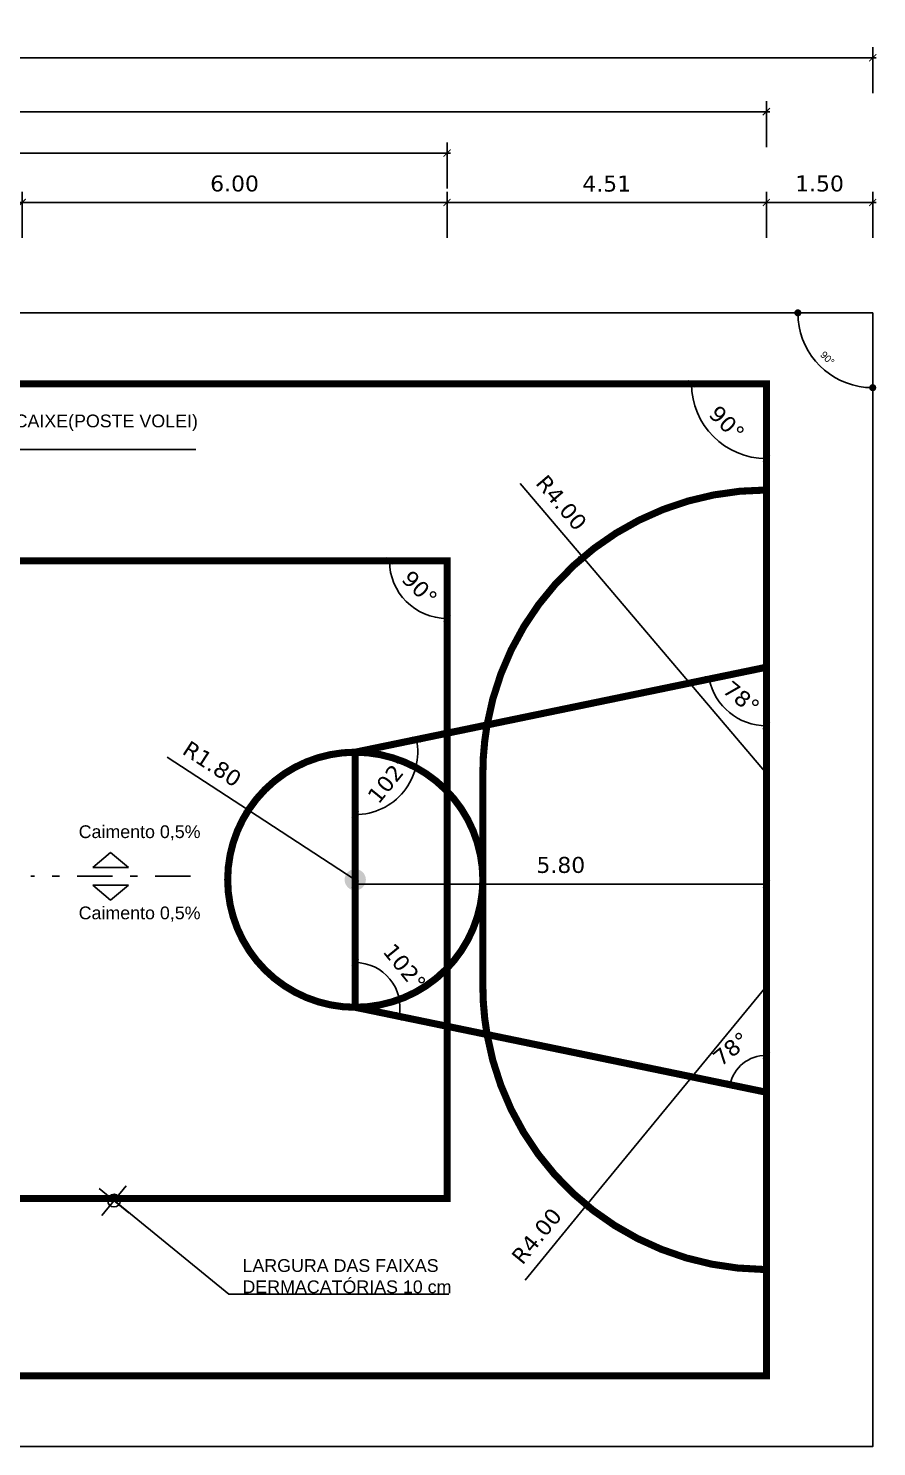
# Model space of a CAD drawing. Header units: inches. Extents: x -64 to 509, y -100 to 268.
# Drawn here: x 99.95 to 111.92, y 134.38 to 154.39 of the extents above; entities that cross this region are included whole.
import ezdxf

# ---------------------------------------------------------------- set-up
doc = ezdxf.new("R2010")
doc.units = ezdxf.units.IN
doc.header["$MEASUREMENT"] = 0
doc.header["$PDMODE"] = 35
doc.linetypes.add('DASHDOT', pattern=[1, 0.5, -0.25, 0, -0.25])
for name, color, linetype in [('BASQUETE', 10, 'Continuous'), ('COTA', 1, 'Continuous'), ('COTAS', 1, 'Continuous'), ('LINHA', 1, 'Continuous'), ('VISTA1', 1, 'Continuous'), ('VOLEIBOL', 1, 'Continuous')]:
    doc.layers.add(name, color=color, linetype=linetype)
doc.layers.add('futsal', color=8, linetype='Continuous', lineweight=5)
doc.styles.add('AMB125', font='verdana.ttf')
doc.styles.add('ARQ_COTAS', font='arial.ttf')
doc.styles.add('COTA125', font='arial.ttf')
doc.styles.add('ROMANS', font='arial.ttf')
doc.dimstyles.new('ARQ_100', dxfattribs={"dimtxt": 0.1, "dimasz": 0.1, "dimexe": 0.1, "dimexo": 0.3, "dimgap": 0.1, "dimtad": 1, "dimrnd": 0.01, "dimzin": 6, "dimdsep": 46, "dimtxsty": 'ARQ_COTAS', "dimblk": 'DOT', "dimcen": 0.09, "dimclrd": 256, "dimclre": 256, "dimclrt": 2, "dimaunit": 1, "dimadec": 0, "dimazin": 0, "dimtfac": 1, "dimtmove": 2, "dimatfit": 3, "dimldrblk": 'DOT', "dimfxl": 0.4, "dimfxlon": 1, "dimtolj": 1, "dimtzin": 0, "dimarcsym": 0})
doc.dimstyles.new('COTA125', dxfattribs={"dimtxt": 0.225, "dimasz": 0.1, "dimexe": 0.15, "dimexo": 0.5, "dimgap": 0.15, "dimtad": 1, "dimzin": 4, "dimdsep": 46, "dimtxsty": 'COTA125', "dimblk": 'ARCHTICK', "dimcen": -0.1, "dimdle": 0.05, "dimclrd": 256, "dimclre": 256, "dimclrt": 2, "dimadec": 0, "dimazin": 0, "dimtfac": 1, "dimtix": 1, "dimtmove": 2, "dimatfit": 3, "dimldrblk": 'OPEN30', "dimfxl": 0.5, "dimfxlon": 1, "dimtvp": 0.5, "dimtfillclr": 2, "dimtolj": 1, "dimtzin": 4, "dimarcsym": 0})
doc.dimstyles.new('COTA125$0', dxfattribs={"dimtxt": 0.225, "dimasz": 0.1, "dimexe": 0.15, "dimexo": 0.5, "dimgap": 0.15, "dimtad": 1, "dimzin": 4, "dimdsep": 46, "dimtxsty": 'AMB125', "dimblk": 'ARCHTICK', "dimcen": -0.1, "dimdle": 0.05, "dimclrd": 256, "dimclre": 256, "dimclrt": 3, "dimadec": 0, "dimazin": 0, "dimtfac": 1, "dimtix": 1, "dimtmove": 2, "dimatfit": 3, "dimldrblk": 'OPEN30', "dimfxl": 0.5, "dimfxlon": 1, "dimtvp": 0.5, "dimtfillclr": 2, "dimtolj": 1, "dimtzin": 4, "dimarcsym": 0})
doc.dimstyles.new('DOT10', dxfattribs={"dimtxt": 0.02, "dimasz": 0.01, "dimexe": 0.025, "dimexo": 0.1, "dimgap": 0.012, "dimtad": 1, "dimrnd": 0.001, "dimzin": 4, "dimdsep": 46, "dimtxsty": 'ROMANS', "dimblk": 'OBLIQUE', "dimcen": 0.09, "dimclrd": 1, "dimclrt": 1, "dimadec": 0, "dimazin": 0, "dimtfac": 1.777778, "dimtix": 1, "dimtmove": 0, "dimatfit": 3, "dimldrblk": 'DOT', "dimfxl": 1, "dimtolj": 1, "dimtzin": 0, "dimarcsym": 0})

# ---------------------------------------------------------------- blocks, each defined once
blk = doc.blocks.new('_ArchTick')
at = {"color": 0, "linetype": 'ByBlock', "const_width": 0.15}
blk.add_lwpolyline([(-0.5, -0.5), (0.5, 0.5)], dxfattribs=at)
blk = doc.blocks.new('*D348')
at = {"layer": 'COTA', "lineweight": -2, "transparency": 16777216}
for p, q in [((99.81, 151.937), (105.905, 151.937)), ((99.86, 151.437), (99.86, 152.087)), ((105.855, 151.437), (105.855, 152.087))]:
    blk.add_line(p, q, dxfattribs=at)
at = {"layer": 'DEFPOINTS', "color": 0, "transparency": 16777216}
for p in [(105.855, 151.937), (99.86, 146.88), (105.855, 146.88)]:
    blk.add_point(p, dxfattribs=at)
at = {"layer": 'COTA', "lineweight": -2, "transparency": 16777216, "xscale": 0.1, "yscale": 0.1, "zscale": 0.1, "rotation": 180}
blk.add_blockref('_ArchTick', (99.86, 151.937), dxfattribs=at)
at = {"layer": 'COTA', "lineweight": -2, "transparency": 16777216, "xscale": 0.1, "yscale": 0.1, "zscale": 0.1}
blk.add_blockref('_ArchTick', (105.855, 151.937), dxfattribs=at)
at = {"layer": 'COTA', "color": 2, "transparency": 16777216, "insert": (102.857, 152.204), "char_height": 0.225, "attachment_point": 5, "style": 'AMB125'}
blk.add_mtext('\\A1;6.00', dxfattribs=at)
blk = doc.blocks.new('_Open30')
at = {"color": 0, "linetype": 'ByBlock', "lineweight": -2}
for p, q in [((-1, 0.27), (0, 0)), ((0, 0), (-1, -0.27)), ((0, 0), (-1, 0))]:
    blk.add_line(p, q, dxfattribs=at)
blk = doc.blocks.new('*D349')
at = {"layer": 'COTA', "lineweight": -2, "transparency": 16777216}
for p, q in [((105.805, 151.937), (110.41, 151.937)), ((105.855, 151.437), (105.855, 152.087)), ((110.36, 151.437), (110.36, 152.087))]:
    blk.add_line(p, q, dxfattribs=at)
at = {"layer": 'DEFPOINTS', "color": 0, "transparency": 16777216}
for p in [(110.36, 151.937), (110.36, 149.38), (105.855, 146.88)]:
    blk.add_point(p, dxfattribs=at)
at = {"layer": 'COTA', "lineweight": -2, "transparency": 16777216, "xscale": 0.1, "yscale": 0.1, "zscale": 0.1, "rotation": 180}
blk.add_blockref('_ArchTick', (105.855, 151.937), dxfattribs=at)
at = {"layer": 'COTA', "lineweight": -2, "transparency": 16777216, "xscale": 0.1, "yscale": 0.1, "zscale": 0.1}
blk.add_blockref('_ArchTick', (110.36, 151.937), dxfattribs=at)
at = {"layer": 'COTA', "color": 2, "transparency": 16777216, "insert": (108.107, 152.202), "char_height": 0.225, "attachment_point": 5, "style": 'AMB125'}
blk.add_mtext('\\A1;4.51', dxfattribs=at)
blk = doc.blocks.new('*D350')
at = {"layer": 'COTA', "lineweight": -2, "transparency": 16777216}
for p, q in [((110.31, 151.937), (111.91, 151.937)), ((110.36, 151.437), (110.36, 152.087)), ((111.86, 151.437), (111.86, 152.087))]:
    blk.add_line(p, q, dxfattribs=at)
at = {"layer": 'DEFPOINTS', "color": 0, "transparency": 16777216}
for p in [(111.86, 151.937), (111.86, 150.38), (110.36, 149.38)]:
    blk.add_point(p, dxfattribs=at)
at = {"layer": 'COTA', "lineweight": -2, "transparency": 16777216, "xscale": 0.1, "yscale": 0.1, "zscale": 0.1, "rotation": 180}
blk.add_blockref('_ArchTick', (110.36, 151.937), dxfattribs=at)
at = {"layer": 'COTA', "lineweight": -2, "transparency": 16777216, "xscale": 0.1, "yscale": 0.1, "zscale": 0.1}
blk.add_blockref('_ArchTick', (111.86, 151.937), dxfattribs=at)
at = {"layer": 'COTA', "color": 2, "transparency": 16777216, "insert": (111.11, 152.204), "char_height": 0.225, "attachment_point": 5, "style": 'AMB125'}
blk.add_mtext('\\A1;1.50', dxfattribs=at)
blk = doc.blocks.new('*D358')
at = {"layer": 'COTA', "lineweight": -2, "transparency": 16777216}
for p in [(101.906, 144.109), (104.56, 142.38)]:
    blk.add_line(p, (103.052, 143.362), dxfattribs=at)
at = {"layer": 'DEFPOINTS', "color": 0, "transparency": 16777216}
for p in [(103.052, 143.362), (104.56, 142.38)]:
    blk.add_point(p, dxfattribs=at)
at = {"layer": 'COTA', "lineweight": -2, "transparency": 16777216, "xscale": 0.1, "yscale": 0.1, "zscale": 0.1, "rotation": 326.9171235790832}
blk.add_blockref('_ArchTick', (103.052, 143.362), dxfattribs=at)
at = {"layer": 'COTA', "color": 2, "transparency": 16777216, "insert": (102.541, 144.014), "char_height": 0.225, "attachment_point": 5, "rotation": 326.9171, "style": 'AMB125'}
blk.add_mtext('\\A1;R1.80', dxfattribs=at)
blk = doc.blocks.new('*D368')
at = {"layer": 'COTA', "lineweight": -2, "transparency": 16777216}
for p in [(106.887, 147.972), (110.36, 143.88)]:
    blk.add_line(p, (107.772, 146.93), dxfattribs=at)
at = {"layer": 'DEFPOINTS', "color": 0, "transparency": 16777216}
for p in [(107.772, 146.93), (110.36, 143.88)]:
    blk.add_point(p, dxfattribs=at)
at = {"layer": 'COTA', "lineweight": -2, "transparency": 16777216, "xscale": 0.1, "yscale": 0.1, "zscale": 0.1, "rotation": 310.3192943224965}
blk.add_blockref('_ArchTick', (107.772, 146.93), dxfattribs=at)
at = {"layer": 'COTA', "color": 2, "transparency": 16777216, "insert": (107.468, 147.7), "char_height": 0.225, "attachment_point": 5, "rotation": 310.3193, "style": 'AMB125'}
blk.add_mtext('\\A1;R4.00', dxfattribs=at)
blk = doc.blocks.new('*D369')
at = {"layer": 'COTA', "lineweight": -2, "transparency": 16777216}
for p in [(110.36, 140.88), (106.955, 136.731)]:
    blk.add_line(p, (107.822, 137.788), dxfattribs=at)
at = {"layer": 'DEFPOINTS', "color": 0, "transparency": 16777216}
for p in [(110.36, 140.88), (107.822, 137.788)]:
    blk.add_point(p, dxfattribs=at)
at = {"layer": 'COTA', "lineweight": -2, "transparency": 16777216, "xscale": 0.1, "yscale": 0.1, "zscale": 0.1, "rotation": 50.62408756102738}
blk.add_blockref('_ArchTick', (107.822, 137.788), dxfattribs=at)
at = {"layer": 'COTA', "color": 2, "transparency": 16777216, "insert": (107.119, 137.352), "char_height": 0.225, "attachment_point": 5, "rotation": 50.6241, "style": 'AMB125'}
blk.add_mtext('\\A1;R4.00', dxfattribs=at)
blk = doc.blocks.new('*D370')
at = {"layer": 'COTA', "lineweight": -2, "transparency": 16777216}
for p, q in [((104.51, 142.319), (110.41, 142.319)), ((104.56, 142.319), (104.56, 142.169)), ((110.36, 142.319), (110.36, 142.169))]:
    blk.add_line(p, q, dxfattribs=at)
at = {"layer": 'DEFPOINTS', "color": 0, "transparency": 16777216}
for p in [(104.56, 142.38), (110.36, 142.38), (110.36, 142.319)]:
    blk.add_point(p, dxfattribs=at)
at = {"layer": 'COTA', "lineweight": -2, "transparency": 16777216, "xscale": 0.1, "yscale": 0.1, "zscale": 0.1, "rotation": 180}
blk.add_blockref('_ArchTick', (104.56, 142.319), dxfattribs=at)
at = {"layer": 'COTA', "lineweight": -2, "transparency": 16777216, "xscale": 0.1, "yscale": 0.1, "zscale": 0.1}
blk.add_blockref('_ArchTick', (110.36, 142.319), dxfattribs=at)
at = {"layer": 'COTA', "color": 2, "transparency": 16777216, "insert": (107.46, 142.587), "char_height": 0.225, "attachment_point": 5, "style": 'AMB125'}
blk.add_mtext('\\A1;5.80', dxfattribs=at)
blk = doc.blocks.new('*D372')
at = {"layer": 'COTA', "lineweight": -2, "transparency": 16777216}
blk.add_arc((110.36, 145.379), 0.825, 191.684, 270, dxfattribs=at)
at = {"layer": 'DEFPOINTS', "color": 0, "transparency": 16777216}
for p in [(110.36, 149.38), (110.36, 145.379), (109.708, 144.874), (104.56, 144.18), (110.36, 135.38)]:
    blk.add_point(p, dxfattribs=at)
at = {"layer": 'COTA', "lineweight": -2, "transparency": 16777216, "xscale": 0.1, "yscale": 0.1, "zscale": 0.1}
for p, rotation in [((109.552, 145.212), 101.6839909317163), ((110.36, 144.554), 359.9999999999999)]:
    blk.add_blockref('_ArchTick', p, dxfattribs=dict(at, rotation=rotation))
at = {"layer": 'COTA', "color": 2, "transparency": 16777216, "insert": (110.008, 144.947), "char_height": 0.225, "attachment_point": 5, "rotation": 320.842, "style": 'AMB125'}
blk.add_mtext('\\A1;78°', dxfattribs=at)
blk = doc.blocks.new('*D373')
at = {"layer": 'COTA', "lineweight": -2, "transparency": 16777216}
blk.add_arc((110.36, 139.381), 0.523, 90, 168.316, dxfattribs=at)
at = {"layer": 'DEFPOINTS', "color": 0, "transparency": 16777216}
for p in [(110.36, 149.38), (104.56, 140.58), (110.13, 139.85), (110.36, 139.381), (110.36, 135.38)]:
    blk.add_point(p, dxfattribs=at)
at = {"layer": 'COTA', "lineweight": -2, "transparency": 16777216, "xscale": 0.1, "yscale": 0.1, "zscale": 0.1}
for p, rotation in [((110.36, 139.904), 359.9999999999999), ((109.848, 139.487), 258.3160090682847)]:
    blk.add_blockref('_ArchTick', p, dxfattribs=dict(at, rotation=rotation))
at = {"layer": 'COTA', "color": 2, "transparency": 16777216, "insert": (109.861, 139.994), "char_height": 0.225, "attachment_point": 5, "rotation": 39.158, "style": 'AMB125'}
blk.add_mtext('\\A1;78°', dxfattribs=at)
blk = doc.blocks.new('*D374')
at = {"layer": 'COTA', "lineweight": -2, "transparency": 16777216}
blk.add_arc((104.56, 140.58), 0.631, 348.316, 90, dxfattribs=at)
at = {"layer": 'DEFPOINTS', "color": 0, "transparency": 16777216}
for p in [(104.56, 144.18), (105.144, 140.819), (104.56, 140.58), (104.56, 140.58), (110.36, 139.381)]:
    blk.add_point(p, dxfattribs=at)
at = {"layer": 'COTA', "lineweight": -2, "transparency": 16777216, "xscale": 0.1, "yscale": 0.1, "zscale": 0.1}
for p, rotation in [((104.56, 141.211), 179.9999999999999), ((105.178, 140.452), 258.316009068285)]:
    blk.add_blockref('_ArchTick', p, dxfattribs=dict(at, rotation=rotation))
at = {"layer": 'COTA', "color": 2, "transparency": 16777216, "insert": (105.256, 141.147), "char_height": 0.225, "attachment_point": 5, "rotation": 309.158, "style": 'AMB125'}
blk.add_mtext('\\A1;102°', dxfattribs=at)
blk = doc.blocks.new('*D375')
at = {"layer": 'COTA', "lineweight": -2, "transparency": 16777216}
blk.add_arc((104.56, 144.18), 0.881, 270, 11.684, dxfattribs=at)
at = {"layer": 'DEFPOINTS', "color": 0, "transparency": 16777216}
for p in [(110.36, 145.379), (104.56, 144.18), (104.56, 144.18), (105.051, 143.448), (104.56, 140.58)]:
    blk.add_point(p, dxfattribs=at)
at = {"layer": 'COTA', "lineweight": -2, "transparency": 16777216, "xscale": 0.1, "yscale": 0.1, "zscale": 0.1}
for p, rotation in [((105.423, 144.358), 101.6839909317163), ((104.56, 143.299), 180)]:
    blk.add_blockref('_ArchTick', p, dxfattribs=dict(at, rotation=rotation))
at = {"layer": 'COTA', "color": 2, "transparency": 16777216, "insert": (105.036, 143.792), "char_height": 0.225, "attachment_point": 5, "rotation": 50.842, "style": 'AMB125'}
blk.add_mtext('\\A1;102°', dxfattribs=at)
blk = doc.blocks.new('*D381')
at = {"layer": 'COTA', "lineweight": -2, "transparency": 16777216}
blk.add_arc((105.855, 146.88), 0.813, 180, 270, dxfattribs=at)
at = {"layer": 'DEFPOINTS', "color": 0, "transparency": 16777216}
for p in [(87.855, 146.88), (105.855, 146.88), (105.855, 146.88), (105.15, 146.473), (105.855, 137.88)]:
    blk.add_point(p, dxfattribs=at)
at = {"layer": 'COTA', "lineweight": -2, "transparency": 16777216, "xscale": 0.1, "yscale": 0.1, "zscale": 0.1, "rotation": 90}
blk.add_blockref('_ArchTick', (105.041, 146.88), dxfattribs=at)
at = {"layer": 'COTA', "lineweight": -2, "transparency": 16777216, "xscale": 0.1, "yscale": 0.1, "zscale": 0.1}
blk.add_blockref('_ArchTick', (105.855, 146.067), dxfattribs=at)
at = {"layer": 'COTA', "color": 2, "transparency": 16777216, "insert": (105.469, 146.494), "char_height": 0.225, "attachment_point": 5, "rotation": 315, "style": 'AMB125'}
blk.add_mtext('\\A1;90°', dxfattribs=at)
blk = doc.blocks.new('*D382')
at = {"layer": 'COTA', "lineweight": -2, "transparency": 16777216}
blk.add_arc((110.36, 149.38), 1.056, 180, 270, dxfattribs=at)
at = {"layer": 'DEFPOINTS', "color": 0, "transparency": 16777216}
for p in [(83.36, 149.38), (110.36, 149.38), (110.36, 149.38), (109.446, 148.852), (110.36, 135.38)]:
    blk.add_point(p, dxfattribs=at)
at = {"layer": 'COTA', "lineweight": -2, "transparency": 16777216, "xscale": 0.1, "yscale": 0.1, "zscale": 0.1}
for p, rotation in [((109.304, 149.38), 90.00000000000006), ((110.36, 148.324), 359.9999999999999)]:
    blk.add_blockref('_ArchTick', p, dxfattribs=dict(at, rotation=rotation))
at = {"layer": 'COTA', "color": 2, "transparency": 16777216, "insert": (109.802, 148.822), "char_height": 0.225, "attachment_point": 5, "rotation": 315, "style": 'AMB125'}
blk.add_mtext('\\A1;90°', dxfattribs=at)
blk = doc.blocks.new('_DOT')
at = {"color": 0, "linetype": 'ByBlock'}
blk.add_line((-0.5, 0), (-1, 0), dxfattribs=at)
at = {"color": 0, "linetype": 'ByBlock', "const_width": 0.5}
blk.add_lwpolyline([(-0.25, 0, 1), (0.25, 0, 1)], format="xyb", close=True, dxfattribs=at)
blk = doc.blocks.new('*D383')
at = {"layer": 'COTA', "lineweight": -2, "transparency": 16777216}
blk.add_arc((111.86, 150.38), 1.056, 185.4281, 264.5719, dxfattribs=at)
at = {"layer": 'DEFPOINTS', "color": 0, "transparency": 16777216}
for p in [(81.86, 150.38), (111.86, 150.38), (111.86, 150.38), (110.945, 149.852), (111.86, 134.38)]:
    blk.add_point(p, dxfattribs=at)
at = {"layer": 'COTA', "lineweight": -2, "transparency": 16777216, "xscale": 0.1, "yscale": 0.1, "zscale": 0.1}
for p, rotation in [((110.804, 150.38), 92.71406321400616), ((111.86, 149.324), 357.2859367859938)]:
    blk.add_blockref('_DOT', p, dxfattribs=dict(at, rotation=rotation))
at = {"layer": 'COTA', "color": 2, "transparency": 16777216, "insert": (111.22, 149.74), "char_height": 0.1, "attachment_point": 5, "rotation": 315, "style": 'ARQ_COTAS'}
blk.add_mtext('\\A1;90°', dxfattribs=at)
blk = doc.blocks.new('_Oblique')
at = {"color": 0, "linetype": 'ByBlock', "lineweight": -2}
blk.add_line((-0.5, -0.5), (0.5, 0.5), dxfattribs=at)
blk = doc.blocks.new('DOT')
for p, q in [((0, -1.5), (0, 1.5)), ((1.5, 0), (-1.5, 0))]:
    blk.add_line(p, q)
blk.add_circle((0, 0), 0.5)
blk = doc.blocks.new('*D459')
at = {"layer": 'COTA', "lineweight": -2, "transparency": 16777216}
for p, q in [((81.86, 153.48), (81.86, 154.13)), ((111.86, 153.48), (111.86, 154.13)), ((81.81, 153.98), (111.91, 153.98))]:
    blk.add_line(p, q, dxfattribs=at)
at = {"layer": 'DEFPOINTS', "color": 0, "transparency": 16777216}
for p in [(111.86, 153.98), (81.86, 150.38), (111.86, 150.38)]:
    blk.add_point(p, dxfattribs=at)
at = {"layer": 'COTA', "lineweight": -2, "transparency": 16777216, "xscale": 0.1, "yscale": 0.1, "zscale": 0.1, "rotation": 180}
blk.add_blockref('_ArchTick', (81.86, 153.98), dxfattribs=at)
at = {"layer": 'COTA', "lineweight": -2, "transparency": 16777216, "xscale": 0.1, "yscale": 0.1, "zscale": 0.1}
blk.add_blockref('_ArchTick', (111.86, 153.98), dxfattribs=at)
at = {"layer": 'COTA', "color": 2, "transparency": 16777216, "insert": (96.86, 154.247), "char_height": 0.225, "attachment_point": 5, "style": 'AMB125'}
blk.add_mtext('\\A1;30.00', dxfattribs=at)
blk = doc.blocks.new('*D460')
at = {"layer": 'COTA', "lineweight": -2, "transparency": 16777216}
for p, q in [((83.36, 152.719), (83.36, 153.369)), ((110.36, 152.719), (110.36, 153.369)), ((83.31, 153.219), (110.41, 153.219))]:
    blk.add_line(p, q, dxfattribs=at)
at = {"layer": 'DEFPOINTS', "color": 0, "transparency": 16777216}
for p in [(110.36, 153.219), (83.36, 149.38), (110.36, 149.38)]:
    blk.add_point(p, dxfattribs=at)
at = {"layer": 'COTA', "lineweight": -2, "transparency": 16777216, "xscale": 0.1, "yscale": 0.1, "zscale": 0.1, "rotation": 180}
blk.add_blockref('_ArchTick', (83.36, 153.219), dxfattribs=at)
at = {"layer": 'COTA', "lineweight": -2, "transparency": 16777216, "xscale": 0.1, "yscale": 0.1, "zscale": 0.1}
blk.add_blockref('_ArchTick', (110.36, 153.219), dxfattribs=at)
at = {"layer": 'COTA', "color": 2, "transparency": 16777216, "insert": (96.86, 153.486), "char_height": 0.225, "attachment_point": 5, "style": 'AMB125'}
blk.add_mtext('\\A1;27.00', dxfattribs=at)
blk = doc.blocks.new('*D461')
at = {"layer": 'COTA', "lineweight": -2, "transparency": 16777216}
for p, q in [((87.855, 152.134), (87.855, 152.784)), ((105.855, 152.134), (105.855, 152.784)), ((87.805, 152.634), (105.905, 152.634))]:
    blk.add_line(p, q, dxfattribs=at)
at = {"layer": 'DEFPOINTS', "color": 0, "transparency": 16777216}
for p in [(105.855, 152.634), (87.855, 146.88), (105.855, 146.88)]:
    blk.add_point(p, dxfattribs=at)
at = {"layer": 'COTA', "lineweight": -2, "transparency": 16777216, "xscale": 0.1, "yscale": 0.1, "zscale": 0.1, "rotation": 180}
blk.add_blockref('_ArchTick', (87.855, 152.634), dxfattribs=at)
at = {"layer": 'COTA', "lineweight": -2, "transparency": 16777216, "xscale": 0.1, "yscale": 0.1, "zscale": 0.1}
blk.add_blockref('_ArchTick', (105.855, 152.634), dxfattribs=at)
at = {"layer": 'COTA', "color": 2, "transparency": 16777216, "insert": (96.855, 152.901), "char_height": 0.225, "attachment_point": 5, "style": 'AMB125'}
blk.add_mtext('\\A1;18.00', dxfattribs=at)

msp = doc.modelspace()

# ---------------------------------------------------------------- hatches: boundary and pattern name
at = {"layer": 'BASQUETE'}
h = msp.add_hatch(color=30, dxfattribs=at)
h.dxf.hatch_style = 1
edge = h.paths.add_edge_path()
edge.add_arc((104.56, 142.38), 0.15, 90, 450)

# ---------------------------------------------------------------- linework, layer by layer
at = {"layer": 'BASQUETE', "color": 150, "const_width": 0.1}
for points in [[(110.36, 147.88), (110.36, 147.88, 0.36473), (106.419, 144.564, 0.362212)], [(106.419, 144.564, 0.043006), (106.36, 143.88)], [(106.419, 140.196, -0.043006), (106.36, 140.88)], [(110.325, 136.88), (110.325, 136.88, -0.362212), (106.419, 140.196, -0.362212)]]:
    msp.add_lwpolyline(points, format="xyb", dxfattribs=at)
at = {"layer": 'BASQUETE', "color": 30, "const_width": 0.1}
for points in [[(110.36, 145.379), (104.56, 144.18)], [(104.56, 144.18), (104.56, 140.58)], [(110.36, 139.381), (104.56, 140.58)]]:
    msp.add_lwpolyline(points, dxfattribs=at)
for points in [[(104.56, 144.18, 1), (104.56, 140.58, -7.28011)], [(104.56, 144.18, -1), (104.56, 140.58, 7.28011)]]:
    msp.add_lwpolyline(points, format="xyb", dxfattribs=at)
at = {"layer": 'BASQUETE', "color": 150, "const_width": 0.1}
msp.add_lwpolyline([(106.36, 143.88), (106.36, 140.88)], dxfattribs=at)
at = {"layer": 'COTAS', "linetype": 'DASHDOT'}
for p, q in [((100.859, 142.555), (101.109, 142.766)), ((101.109, 142.766), (101.359, 142.555)), ((102.236, 142.429), (99.981, 142.429)), ((100.859, 142.302), (101.109, 142.091)), ((101.109, 142.091), (101.359, 142.302))]:
    msp.add_line(p, q, dxfattribs=at)
at = {"layer": 'COTAS'}
for p, q in [((100.859, 142.555), (101.359, 142.555)), ((100.859, 142.302), (101.359, 142.302))]:
    msp.add_line(p, q, dxfattribs=at)
at = {"layer": 'futsal', "color": 30, "const_width": 0.1}
msp.add_lwpolyline([(83.36, 149.38), (110.36, 149.38), (110.36, 135.38), (83.36, 135.38)], close=True, dxfattribs=at)
at = {"layer": 'VISTA1'}
msp.add_lwpolyline([(81.86, 150.38), (111.86, 150.38), (111.86, 134.38), (81.86, 134.38)], close=True, dxfattribs=at)
at = {"layer": 'VOLEIBOL', "color": 7, "true_color": 0xffffff, "const_width": 0.1}
for points in [[(87.855, 144.454), (87.855, 146.88), (105.855, 146.88), (105.855, 144.454)], [(105.855, 144.454), (105.855, 140.306)], [(87.855, 140.306), (87.855, 137.88), (105.855, 137.88), (105.855, 140.306)]]:
    msp.add_lwpolyline(points, dxfattribs=at)

# ---------------------------------------------------------------- texts
at = {"layer": 'LINHA', "color": 2, "style": 'ROMANS'}
for p in [(100.658, 142.968), (100.658, 141.822)]:
    msp.add_text('Caimento 0,5%', height=0.18, dxfattribs=at).set_placement(p)
at = {"layer": 'LINHA', "color": 2, "char_height": 0.18, "attachment_point": 7, "style": 'ROMANS'}
for s, insert in [('\\A1;FENDA DE ENCAIXE(POSTE VOLEI)\\P 8cm x 50cm', (98.064, 148.462)), ('\\A1;LARGURA DAS FAIXAS\\PDERMACATÓRIAS 10 cm', (102.969, 136.543))]:
    msp.add_mtext(s, dxfattribs=dict(at, insert=insert))

# ---------------------------------------------------------------- dimensions: what is measured, and where the dimension line sits
at = {"layer": 'COTA'}
for base, p1, p2, picture, middle in [((111.86, 153.98), (81.86, 150.38), (111.86, 150.38), '*D459', (96.86, 154.247)), ((110.36, 153.219), (83.36, 149.38), (110.36, 149.38), '*D460', (96.86, 153.486)), ((105.855, 152.634), (87.855, 146.88), (105.855, 146.88), '*D461', (96.855, 152.901)), ((105.854872082, 151.936770847), (99.859872082, 146.88005249), (105.854872082, 146.88005249), '*D348', (102.857372082, 152.203879644)), ((110.359872082, 151.936770847), (105.854872082, 146.88005249), (110.359872082, 149.38005249), '*D349', (108.107372082, 152.201990793)), ((111.86, 151.937), (110.36, 149.38), (111.86, 150.38), '*D350', (111.11, 152.204)), ((110.36, 142.319), (104.56, 142.38), (110.36, 142.38), '*D370', (107.46, 142.587))]:
    dim = msp.add_linear_dim(base=base, p1=p1, p2=p2, dimstyle='COTA125$0', override={"dimclrt": 2}, dxfattribs=at)
    dim.commit()
    dim.dimension.update_dxf_attribs({"geometry": picture, "text_midpoint": middle})
dim = msp.add_angular_dim_2l(base=(110.945, 149.852), line1=((111.86, 150.38), (111.86, 134.38)), line2=((81.86, 150.38), (111.86, 150.38)), dimstyle='ARQ_100', dxfattribs=at)
dim.commit()
dim.dimension.update_dxf_attribs({"geometry": '*D383', "text_midpoint": (111.22, 149.74)})
for base, line1, line2, picture, middle in [((109.446, 148.852), ((110.36, 149.38), (110.36, 135.38)), ((83.36, 149.38), (110.36, 149.38)), '*D382', (109.802, 148.822)), ((109.708, 144.874), ((110.36, 149.38), (110.36, 135.38)), ((110.36, 145.379), (104.56, 144.18)), '*D372', (110.008, 144.947)), ((110.13, 139.85), ((110.36, 149.38), (110.36, 135.38)), ((110.36, 139.381), (104.56, 140.58)), '*D373', (109.861, 139.994)), ((105.15, 146.473), ((105.855, 146.88), (105.855, 137.88)), ((87.855, 146.88), (105.855, 146.88)), '*D381', (105.469, 146.494)), ((105.051, 143.448), ((110.36, 145.379), (104.56, 144.18)), ((104.56, 144.18), (104.56, 140.58)), '*D375', (105.036, 143.792)), ((105.144, 140.819), ((104.56, 144.18), (104.56, 140.58)), ((110.36, 139.381), (104.56, 140.58)), '*D374', (105.256, 141.147))]:
    dim = msp.add_angular_dim_2l(base=base, line1=line1, line2=line2, dimstyle='COTA125', override={"dimtxsty": 'AMB125'}, dxfattribs=at)
    dim.commit()
    dim.dimension.update_dxf_attribs({"geometry": picture, "text_midpoint": middle})
for center, mpoint, picture, middle in [((110.36, 143.88), (107.772, 146.93), '*D368', (107.468, 147.7)), ((104.56, 142.38), (103.052, 143.362), '*D358', (102.541, 144.014)), ((110.36, 140.88), (107.822, 137.788), '*D369', (107.119, 137.352))]:
    dim = msp.add_radius_dim(center=center, mpoint=mpoint, dimstyle='COTA125', override={"dimtxsty": 'AMB125'}, dxfattribs=at)
    dim.commit()
    dim.dimension.update_dxf_attribs({"geometry": picture, "text_midpoint": middle})

# ---------------------------------------------------------------- leaders
at = {"layer": 'LINHA', "annotation_type": 0, "has_hookline": 1, "hookline_direction": 0}
for points, text_width in [([(96.86, 147.878), (97.872, 148.45), (98.052, 148.45)], 4.246), ([(101.157, 137.852), (102.777, 136.531), (102.957, 136.531)], 2.913)]:
    msp.add_leader(points, dimstyle='DOT10', override={"dimtxt": 0.18, "dimasz": 0.18, "dimgap": 0.012, "dimtad": 1, "dimcen": 0.18, "dimclrt": 2, "dimldrblk": 'DOT'}, dxfattribs=dict(at, text_width=text_width))

doc.saveas('drawing.dxf')
